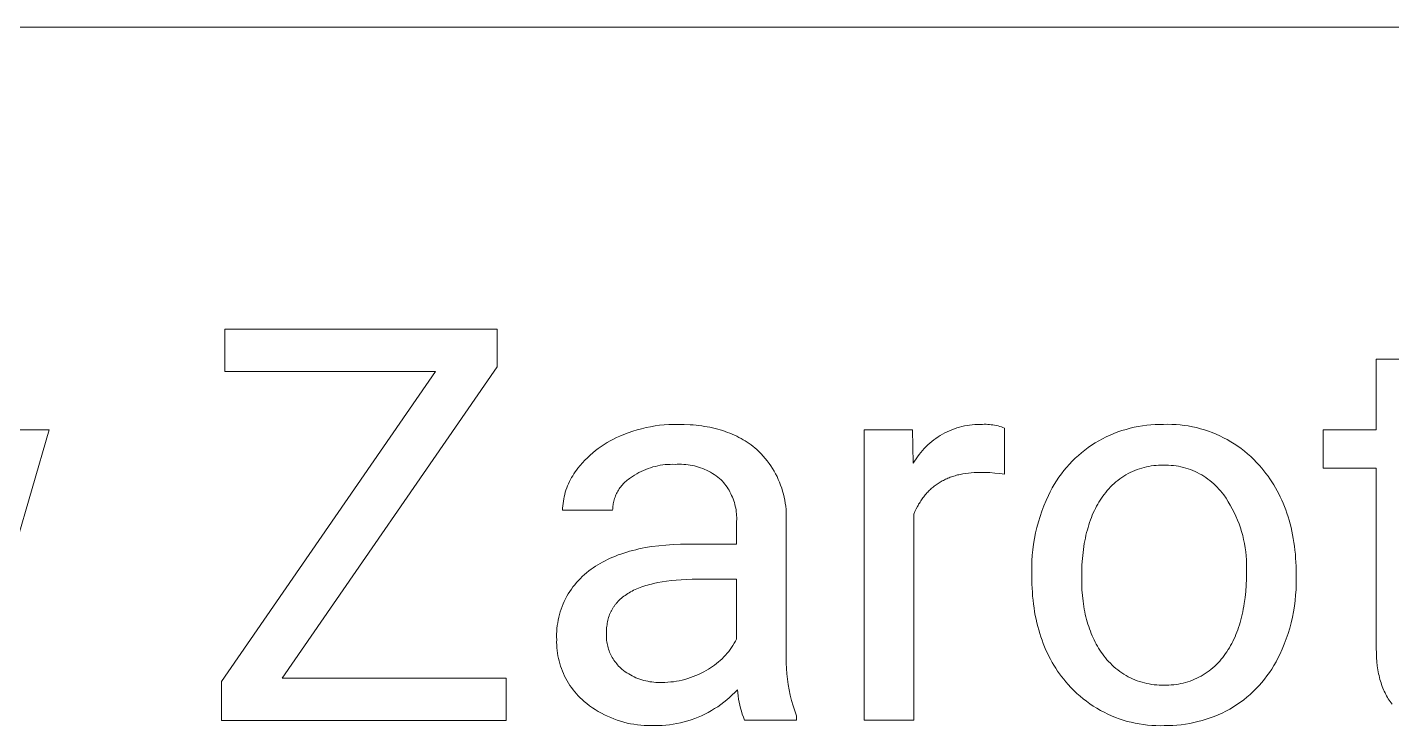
# Model space of a CAD drawing. Header units: millimetres. Extents: x 0 to 5466, y 0 to 3819.
# Drawn here: x 4285.1 to 4465.8, y 518.5 to 611 of the extents above; entities that cross this region are included whole.
import ezdxf

# ---------------------------------------------------------------- set-up
doc = ezdxf.new("R2010")
doc.units = ezdxf.units.MM
doc.header["$MEASUREMENT"] = 0
doc.layers.add('Domyślny', color=7, linetype='Continuous', true_color=0x000000)

msp = doc.modelspace()

# ---------------------------------------------------------------- linework, layer by layer
at = {"layer": 'Domyślny', "color": 18, "lineweight": 15, "true_color": 0x000000}
for p, q in [((5460.42, 610.99), (3400.11, 610.99)), ((4311.3, 565.43), (4311.3, 571.01)), ((4311.3, 571.01), (4347.37, 571.01)), ((4347.37, 571.01), (4347.37, 566.05)), ((4310.84, 524.39), (4339.2, 565.43)), ((4339.2, 565.43), (4311.3, 565.43)), ((4347.37, 566.05), (4318.9, 524.84)), ((4463.73, 557.72), (4463.73, 567.04)), ((4463.73, 567.04), (4470.3, 567.04)), ((4367.65, 558.12), (4368.26, 558.23)), ((4368.26, 558.23), (4368.86, 558.31)), ((4368.86, 558.31), (4369.47, 558.37)), ((4369.47, 558.37), (4370.08, 558.41)), ((4370.08, 558.41), (4370.69, 558.43)), ((4370.69, 558.43), (4371.3, 558.43)), ((4371.3, 558.43), (4372.11, 558.42)), ((4372.11, 558.42), (4372.91, 558.38)), ((4372.91, 558.38), (4373.3, 558.35)), ((4373.3, 558.35), (4373.68, 558.32)), ((4373.68, 558.32), (4374.06, 558.27)), ((4374.06, 558.27), (4374.44, 558.22)), ((4374.44, 558.22), (4374.8, 558.17)), ((4374.8, 558.17), (4375.16, 558.11)), ((4408.87, 558.14), (4409.21, 558.22)), ((4409.21, 558.22), (4409.55, 558.28)), ((4409.55, 558.28), (4409.89, 558.33)), ((4409.89, 558.33), (4410.23, 558.38)), ((4410.23, 558.38), (4410.58, 558.41)), ((4410.58, 558.41), (4410.92, 558.43)), ((4410.92, 558.43), (4411.27, 558.43)), ((4411.27, 558.43), (4411.61, 558.43)), ((4411.61, 558.43), (4411.84, 558.44)), ((4411.84, 558.44), (4412.07, 558.44)), ((4412.07, 558.44), (4412.3, 558.43)), ((4412.3, 558.43), (4412.53, 558.41)), ((4412.53, 558.41), (4412.76, 558.39)), ((4412.76, 558.39), (4412.98, 558.36)), ((4412.98, 558.36), (4413.21, 558.32)), ((4413.21, 558.32), (4413.43, 558.28)), ((4413.43, 558.28), (4413.66, 558.22)), ((4413.66, 558.22), (4413.88, 558.16)), ((4413.88, 558.16), (4414.1, 558.1)), ((4431.68, 558.05), (4432.23, 558.16)), ((4432.23, 558.16), (4432.78, 558.25)), ((4432.78, 558.25), (4433.34, 558.32)), ((4433.34, 558.32), (4433.9, 558.38)), ((4433.9, 558.38), (4434.46, 558.41)), ((4434.46, 558.41), (4435.01, 558.43)), ((4435.01, 558.43), (4435.57, 558.43)), ((4435.57, 558.43), (4436.12, 558.44)), ((4436.12, 558.44), (4436.67, 558.43)), ((4436.67, 558.43), (4437.22, 558.41)), ((4437.22, 558.41), (4437.77, 558.36)), ((4437.77, 558.36), (4438.31, 558.3)), ((4438.31, 558.3), (4438.85, 558.22)), ((4438.85, 558.22), (4439.39, 558.11)), ((4288.06, 557.72), (4276.84, 519.26)), ((4281.47, 557.72), (4288.06, 557.72)), ((4362.32, 556.25), (4362.73, 556.47)), ((4362.73, 556.47), (4363.15, 556.68)), ((4363.15, 556.68), (4363.58, 556.87)), ((4363.58, 556.87), (4364.14, 557.11)), ((4364.14, 557.11), (4364.71, 557.32)), ((4364.71, 557.32), (4365.29, 557.52)), ((4365.29, 557.52), (4365.87, 557.7)), ((4365.87, 557.7), (4366.46, 557.86)), ((4366.46, 557.86), (4367.06, 558)), ((4367.06, 558), (4367.65, 558.12)), ((4375.16, 558.11), (4375.52, 558.04)), ((4375.52, 558.04), (4375.87, 557.96)), ((4375.87, 557.96), (4376.22, 557.88)), ((4376.22, 557.88), (4376.56, 557.79)), ((4376.56, 557.79), (4376.89, 557.7)), ((4376.89, 557.7), (4377.22, 557.6)), ((4377.22, 557.6), (4377.54, 557.49)), ((4377.54, 557.49), (4377.86, 557.37)), ((4377.86, 557.37), (4378.17, 557.25)), ((4378.17, 557.25), (4378.48, 557.13)), ((4378.48, 557.13), (4378.78, 556.99)), ((4378.78, 556.99), (4379.07, 556.85)), ((4379.07, 556.85), (4379.36, 556.71)), ((4379.36, 556.71), (4379.64, 556.55)), ((4379.64, 556.55), (4379.92, 556.39)), ((4379.92, 556.39), (4380.19, 556.23)), ((4395.94, 519.26), (4395.94, 557.72)), ((4395.94, 557.72), (4402.33, 557.72)), ((4402.33, 557.72), (4402.44, 553.28)), ((4404.89, 556.16), (4405.16, 556.37)), ((4405.16, 556.37), (4405.44, 556.57)), ((4405.44, 556.57), (4405.72, 556.77)), ((4405.72, 556.77), (4406.01, 556.95)), ((4406.01, 556.95), (4406.31, 557.13)), ((4406.31, 557.13), (4406.62, 557.29)), ((4406.62, 557.29), (4406.93, 557.44)), ((4406.93, 557.44), (4407.24, 557.59)), ((4407.24, 557.59), (4407.56, 557.72)), ((4407.56, 557.72), (4407.88, 557.84)), ((4407.88, 557.84), (4408.21, 557.95)), ((4408.21, 557.95), (4408.54, 558.05)), ((4408.54, 558.05), (4408.87, 558.14)), ((4414.1, 558.1), (4414.31, 558.02)), ((4414.31, 558.02), (4414.53, 557.94)), ((4414.53, 557.94), (4414.53, 551.82)), ((4426.99, 556.26), (4427.49, 556.52)), ((4427.49, 556.52), (4427.99, 556.78)), ((4427.99, 556.78), (4428.49, 557.01)), ((4428.49, 557.01), (4429.01, 557.23)), ((4429.01, 557.23), (4429.53, 557.43)), ((4429.53, 557.43), (4430.06, 557.61)), ((4430.06, 557.61), (4430.6, 557.77)), ((4430.6, 557.77), (4431.14, 557.92)), ((4431.14, 557.92), (4431.68, 558.05)), ((4439.39, 558.11), (4439.93, 558)), ((4439.93, 558), (4440.46, 557.86)), ((4440.46, 557.86), (4440.99, 557.7)), ((4440.99, 557.7), (4441.51, 557.53)), ((4441.51, 557.53), (4442.02, 557.34)), ((4442.02, 557.34), (4442.53, 557.13)), ((4442.53, 557.13), (4443.03, 556.91)), ((4443.03, 556.91), (4443.52, 556.67)), ((4443.52, 556.67), (4444, 556.41)), ((4444, 556.41), (4444.48, 556.13)), ((4456.72, 552.64), (4456.72, 557.72)), ((4456.72, 557.72), (4463.73, 557.72)), ((4359.65, 554.34), (4360, 554.65)), ((4360, 554.65), (4360.37, 554.95)), ((4360.37, 554.95), (4360.74, 555.23)), ((4360.74, 555.23), (4361.12, 555.51)), ((4361.12, 555.51), (4361.51, 555.77)), ((4361.51, 555.77), (4361.91, 556.01)), ((4361.91, 556.01), (4362.32, 556.25)), ((4380.19, 556.23), (4380.46, 556.06)), ((4380.46, 556.06), (4380.72, 555.88)), ((4380.72, 555.88), (4380.98, 555.7)), ((4380.98, 555.7), (4381.22, 555.5)), ((4381.22, 555.5), (4381.47, 555.31)), ((4381.47, 555.31), (4381.71, 555.1)), ((4381.71, 555.1), (4382.01, 554.82)), ((4382.01, 554.82), (4382.29, 554.53)), ((4403.2, 554.43), (4403.42, 554.7)), ((4403.42, 554.7), (4403.64, 554.96)), ((4403.64, 554.96), (4403.87, 555.22)), ((4403.87, 555.22), (4404.12, 555.47)), ((4404.12, 555.47), (4404.36, 555.71)), ((4404.36, 555.71), (4404.62, 555.94)), ((4404.62, 555.94), (4404.89, 556.16)), ((4424.29, 554.31), (4424.71, 554.67)), ((4424.71, 554.67), (4425.15, 555.02)), ((4425.15, 555.02), (4425.59, 555.35)), ((4425.59, 555.35), (4426.05, 555.67)), ((4426.05, 555.67), (4426.51, 555.97)), ((4426.51, 555.97), (4426.99, 556.26)), ((4444.48, 556.13), (4444.94, 555.84)), ((4444.94, 555.84), (4445.4, 555.54)), ((4445.4, 555.54), (4445.84, 555.22)), ((4445.84, 555.22), (4446.28, 554.88)), ((4446.28, 554.88), (4446.7, 554.53)), ((4358.05, 552.63), (4358.34, 552.99)), ((4358.34, 552.99), (4358.65, 553.34)), ((4358.65, 553.34), (4358.97, 553.69)), ((4358.97, 553.69), (4359.31, 554.02)), ((4359.31, 554.02), (4359.65, 554.34)), ((4367.97, 552.79), (4367.65, 552.69)), ((4368.29, 552.87), (4367.97, 552.79)), ((4368.61, 552.94), (4368.29, 552.87)), ((4368.94, 553.01), (4368.61, 552.94)), ((4369.26, 553.06), (4368.94, 553.01)), ((4369.59, 553.1), (4369.26, 553.06)), ((4369.92, 553.12), (4369.59, 553.1)), ((4370.25, 553.14), (4369.92, 553.12)), ((4370.58, 553.15), (4370.25, 553.14)), ((4370.91, 553.14), (4370.58, 553.15)), ((4371.2, 553.15), (4370.91, 553.14)), ((4371.49, 553.16), (4371.2, 553.15)), ((4371.77, 553.15), (4371.49, 553.16)), ((4372.06, 553.14), (4371.77, 553.15)), ((4372.34, 553.11), (4372.06, 553.14)), ((4372.63, 553.08), (4372.34, 553.11)), ((4372.91, 553.04), (4372.63, 553.08)), ((4373.19, 552.98), (4372.91, 553.04)), ((4373.47, 552.92), (4373.19, 552.98)), ((4373.75, 552.85), (4373.47, 552.92)), ((4374.02, 552.77), (4373.75, 552.85)), ((4374.29, 552.68), (4374.02, 552.77)), ((4382.29, 554.53), (4382.57, 554.23)), ((4382.57, 554.23), (4382.84, 553.92)), ((4382.84, 553.92), (4383.1, 553.6)), ((4383.1, 553.6), (4383.34, 553.27)), ((4383.34, 553.27), (4383.58, 552.93)), ((4383.58, 552.93), (4383.8, 552.59)), ((4402.44, 553.28), (4402.62, 553.58)), ((4402.62, 553.58), (4402.8, 553.87)), ((4402.8, 553.87), (4403, 554.15)), ((4403, 554.15), (4403.2, 554.43)), ((4422.74, 552.73), (4423.11, 553.15)), ((4423.11, 553.15), (4423.49, 553.55)), ((4423.49, 553.55), (4423.88, 553.94)), ((4423.88, 553.94), (4424.29, 554.31)), ((4433.31, 552.81), (4432.99, 552.73)), ((4433.63, 552.87), (4433.31, 552.81)), ((4433.95, 552.93), (4433.63, 552.87)), ((4434.27, 552.97), (4433.95, 552.93)), ((4434.6, 553), (4434.27, 552.97)), ((4434.92, 553.02), (4434.6, 553)), ((4435.25, 553.03), (4434.92, 553.02)), ((4435.57, 553.03), (4435.25, 553.03)), ((4435.9, 553.03), (4435.57, 553.03)), ((4436.23, 553.02), (4435.9, 553.03)), ((4436.56, 553), (4436.23, 553.02)), ((4436.89, 552.97), (4436.56, 553)), ((4437.22, 552.93), (4436.89, 552.97)), ((4437.54, 552.88), (4437.22, 552.93)), ((4437.87, 552.81), (4437.54, 552.88)), ((4438.19, 552.74), (4437.87, 552.81)), ((4438.51, 552.65), (4438.19, 552.74)), ((4446.7, 554.53), (4447.11, 554.16)), ((4447.11, 554.16), (4447.51, 553.79)), ((4447.51, 553.79), (4447.89, 553.39)), ((4447.89, 553.39), (4448.26, 552.99)), ((4448.26, 552.99), (4448.56, 552.65)), ((4356.91, 550.85), (4357.05, 551.12)), ((4357.05, 551.12), (4357.19, 551.38)), ((4357.19, 551.38), (4357.35, 551.64)), ((4357.35, 551.64), (4357.51, 551.9)), ((4357.51, 551.9), (4357.68, 552.15)), ((4357.68, 552.15), (4357.86, 552.39)), ((4357.86, 552.39), (4358.05, 552.63)), ((4364.44, 550.93), (4364.31, 550.81)), ((4364.57, 551.04), (4364.44, 550.93)), ((4364.71, 551.15), (4364.57, 551.04)), ((4364.85, 551.26), (4364.71, 551.15)), ((4365, 551.35), (4364.85, 551.26)), ((4365.27, 551.54), (4365, 551.35)), ((4365.55, 551.72), (4365.27, 551.54)), ((4365.83, 551.89), (4365.55, 551.72)), ((4366.12, 552.05), (4365.83, 551.89)), ((4366.42, 552.2), (4366.12, 552.05)), ((4366.72, 552.34), (4366.42, 552.2)), ((4367.03, 552.47), (4366.72, 552.34)), ((4367.34, 552.58), (4367.03, 552.47)), ((4367.65, 552.69), (4367.34, 552.58)), ((4374.56, 552.58), (4374.29, 552.68)), ((4374.82, 552.47), (4374.56, 552.58)), ((4375.08, 552.35), (4374.82, 552.47)), ((4375.34, 552.22), (4375.08, 552.35)), ((4375.59, 552.09), (4375.34, 552.22)), ((4375.84, 551.94), (4375.59, 552.09)), ((4376.08, 551.79), (4375.84, 551.94)), ((4376.32, 551.63), (4376.08, 551.79)), ((4376.55, 551.46), (4376.32, 551.63)), ((4376.77, 551.28), (4376.55, 551.46)), ((4376.99, 551.1), (4376.77, 551.28)), ((4377.16, 550.92), (4376.99, 551.1)), ((4383.8, 552.59), (4384.01, 552.24)), ((4384.01, 552.24), (4384.21, 551.88)), ((4384.21, 551.88), (4384.4, 551.51)), ((4384.4, 551.51), (4384.57, 551.14)), ((4384.57, 551.14), (4384.74, 550.76)), ((4406.28, 550.95), (4406.13, 550.87)), ((4406.42, 551.02), (4406.28, 550.95)), ((4406.57, 551.1), (4406.42, 551.02)), ((4406.72, 551.17), (4406.57, 551.1)), ((4406.87, 551.24), (4406.72, 551.17)), ((4407.02, 551.3), (4406.87, 551.24)), ((4407.17, 551.37), (4407.02, 551.3)), ((4407.33, 551.43), (4407.17, 551.37)), ((4407.49, 551.48), (4407.33, 551.43)), ((4407.65, 551.54), (4407.49, 551.48)), ((4407.81, 551.59), (4407.65, 551.54)), ((4407.98, 551.64), (4407.81, 551.59)), ((4408.14, 551.69), (4407.98, 551.64)), ((4408.31, 551.73), (4408.14, 551.69)), ((4408.48, 551.77), (4408.31, 551.73)), ((4408.65, 551.81), (4408.48, 551.77)), ((4409.01, 551.88), (4408.65, 551.81)), ((4409.37, 551.94), (4409.01, 551.88)), ((4409.73, 551.99), (4409.37, 551.94)), ((4410.11, 552.03), (4409.73, 551.99)), ((4410.49, 552.06), (4410.11, 552.03)), ((4410.89, 552.07), (4410.49, 552.06)), ((4411.29, 552.08), (4410.89, 552.07)), ((4411.94, 552.07), (4411.29, 552.08)), ((4412.59, 552.04), (4411.94, 552.07)), ((4413.24, 551.99), (4412.59, 552.04)), ((4413.88, 551.92), (4413.24, 551.99)), ((4414.53, 551.82), (4413.88, 551.92)), ((4421.11, 550.49), (4421.41, 550.96)), ((4421.41, 550.96), (4421.72, 551.42)), ((4421.72, 551.42), (4422.04, 551.87)), ((4422.04, 551.87), (4422.38, 552.31)), ((4422.38, 552.31), (4422.74, 552.73)), ((4429.51, 551.02), (4429.26, 550.81)), ((4429.77, 551.21), (4429.51, 551.02)), ((4430.04, 551.4), (4429.77, 551.21)), ((4430.31, 551.58), (4430.04, 551.4)), ((4430.59, 551.75), (4430.31, 551.58)), ((4430.88, 551.91), (4430.59, 551.75)), ((4431.17, 552.06), (4430.88, 551.91)), ((4431.46, 552.2), (4431.17, 552.06)), ((4431.76, 552.32), (4431.46, 552.2)), ((4432.06, 552.44), (4431.76, 552.32)), ((4432.37, 552.55), (4432.06, 552.44)), ((4432.68, 552.65), (4432.37, 552.55)), ((4432.99, 552.73), (4432.68, 552.65)), ((4438.82, 552.55), (4438.51, 552.65)), ((4439.13, 552.44), (4438.82, 552.55)), ((4439.44, 552.32), (4439.13, 552.44)), ((4439.74, 552.19), (4439.44, 552.32)), ((4440.04, 552.05), (4439.74, 552.19)), ((4440.33, 551.9), (4440.04, 552.05)), ((4440.62, 551.74), (4440.33, 551.9)), ((4440.9, 551.57), (4440.62, 551.74)), ((4441.18, 551.39), (4440.9, 551.57)), ((4441.45, 551.19), (4441.18, 551.39)), ((4441.71, 551), (4441.45, 551.19)), ((4441.97, 550.79), (4441.71, 551)), ((4448.56, 552.65), (4448.85, 552.3)), ((4448.85, 552.3), (4449.13, 551.94)), ((4449.13, 551.94), (4449.4, 551.57)), ((4449.4, 551.57), (4449.66, 551.2)), ((4449.66, 551.2), (4449.91, 550.83)), ((4463.73, 552.64), (4456.72, 552.64)), ((4463.73, 528.78), (4463.73, 552.64)), ((4356.22, 548.86), (4356.29, 549.15)), ((4356.29, 549.15), (4356.37, 549.44)), ((4356.37, 549.44), (4356.46, 549.73)), ((4356.46, 549.73), (4356.56, 550.02)), ((4356.56, 550.02), (4356.67, 550.3)), ((4356.67, 550.3), (4356.79, 550.58)), ((4356.79, 550.58), (4356.91, 550.85)), ((4363.16, 549.27), (4363.08, 549.11)), ((4363.24, 549.43), (4363.16, 549.27)), ((4363.32, 549.58), (4363.24, 549.43)), ((4363.41, 549.73), (4363.32, 549.58)), ((4363.51, 549.88), (4363.41, 549.73)), ((4363.61, 550.02), (4363.51, 549.88)), ((4363.71, 550.17), (4363.61, 550.02)), ((4363.82, 550.3), (4363.71, 550.17)), ((4363.94, 550.44), (4363.82, 550.3)), ((4364.05, 550.57), (4363.94, 550.44)), ((4364.18, 550.69), (4364.05, 550.57)), ((4364.31, 550.81), (4364.18, 550.69)), ((4377.33, 550.73), (4377.16, 550.92)), ((4377.49, 550.53), (4377.33, 550.73)), ((4377.64, 550.33), (4377.49, 550.53)), ((4377.78, 550.12), (4377.64, 550.33)), ((4377.92, 549.91), (4377.78, 550.12)), ((4378.05, 549.7), (4377.92, 549.91)), ((4378.17, 549.48), (4378.05, 549.7)), ((4378.29, 549.25), (4378.17, 549.48)), ((4378.39, 549.03), (4378.29, 549.25)), ((4384.74, 550.76), (4384.88, 550.38)), ((4384.88, 550.38), (4385.02, 549.99)), ((4385.02, 549.99), (4385.14, 549.6)), ((4385.14, 549.6), (4385.25, 549.2)), ((4385.25, 549.2), (4385.34, 548.8)), ((4404.14, 549.23), (4404.03, 549.1)), ((4404.25, 549.35), (4404.14, 549.23)), ((4404.36, 549.47), (4404.25, 549.35)), ((4404.47, 549.59), (4404.36, 549.47)), ((4404.59, 549.7), (4404.47, 549.59)), ((4404.7, 549.81), (4404.59, 549.7)), ((4404.82, 549.92), (4404.7, 549.81)), ((4404.95, 550.03), (4404.82, 549.92)), ((4405.07, 550.13), (4404.95, 550.03)), ((4405.2, 550.23), (4405.07, 550.13)), ((4405.32, 550.33), (4405.2, 550.23)), ((4405.45, 550.43), (4405.32, 550.33)), ((4405.59, 550.52), (4405.45, 550.43)), ((4405.72, 550.61), (4405.59, 550.52)), ((4405.86, 550.7), (4405.72, 550.61)), ((4405.99, 550.78), (4405.86, 550.7)), ((4406.13, 550.87), (4405.99, 550.78)), ((4420.32, 549.02), (4420.57, 549.52)), ((4420.57, 549.52), (4420.83, 550.01)), ((4420.83, 550.01), (4421.11, 550.49)), ((4427.71, 549.15), (4427.53, 548.91)), ((4427.91, 549.41), (4427.71, 549.15)), ((4428.11, 549.66), (4427.91, 549.41)), ((4428.33, 549.91), (4428.11, 549.66)), ((4428.55, 550.15), (4428.33, 549.91)), ((4428.78, 550.38), (4428.55, 550.15)), ((4429.02, 550.6), (4428.78, 550.38)), ((4429.26, 550.81), (4429.02, 550.6)), ((4442.21, 550.57), (4441.97, 550.79)), ((4442.45, 550.34), (4442.21, 550.57)), ((4442.69, 550.11), (4442.45, 550.34)), ((4442.91, 549.87), (4442.69, 550.11)), ((4443.12, 549.62), (4442.91, 549.87)), ((4443.33, 549.36), (4443.12, 549.62)), ((4443.53, 549.09), (4443.33, 549.36)), ((4449.91, 550.83), (4450.16, 550.44)), ((4450.16, 550.44), (4450.39, 550.05)), ((4450.39, 550.05), (4450.61, 549.65)), ((4450.61, 549.65), (4450.83, 549.24)), ((4450.83, 549.24), (4451.03, 548.83)), ((4356.01, 547.06), (4356.02, 547.36)), ((4356.02, 547.36), (4356.04, 547.66)), ((4356.04, 547.66), (4356.07, 547.96)), ((4356.07, 547.96), (4356.11, 548.26)), ((4356.11, 548.26), (4356.16, 548.56)), ((4356.16, 548.56), (4356.22, 548.86)), ((4362.65, 547.41), (4362.64, 547.24)), ((4362.67, 547.59), (4362.65, 547.41)), ((4362.69, 547.76), (4362.67, 547.59)), ((4362.72, 547.93), (4362.69, 547.76)), ((4362.75, 548.11), (4362.72, 547.93)), ((4362.79, 548.28), (4362.75, 548.11)), ((4362.84, 548.45), (4362.79, 548.28)), ((4362.89, 548.62), (4362.84, 548.45)), ((4362.95, 548.78), (4362.89, 548.62)), ((4363.01, 548.95), (4362.95, 548.78)), ((4363.08, 549.11), (4363.01, 548.95)), ((4378.49, 548.8), (4378.39, 549.03)), ((4378.59, 548.56), (4378.49, 548.8)), ((4378.67, 548.33), (4378.59, 548.56)), ((4378.75, 548.09), (4378.67, 548.33)), ((4378.81, 547.84), (4378.75, 548.09)), ((4378.87, 547.6), (4378.81, 547.84)), ((4378.93, 547.35), (4378.87, 547.6)), ((4378.97, 547.11), (4378.93, 547.35)), ((4385.34, 548.8), (4385.43, 548.4)), ((4385.43, 548.4), (4385.49, 548)), ((4385.49, 548), (4385.55, 547.59)), ((4385.55, 547.59), (4385.59, 547.18)), ((4402.98, 547.55), (4402.82, 547.23)), ((4403.07, 547.7), (4402.98, 547.55)), ((4403.15, 547.86), (4403.07, 547.7)), ((4403.24, 548), (4403.15, 547.86)), ((4403.33, 548.15), (4403.24, 548)), ((4403.43, 548.3), (4403.33, 548.15)), ((4403.52, 548.44), (4403.43, 548.3)), ((4403.62, 548.58), (4403.52, 548.44)), ((4403.72, 548.71), (4403.62, 548.58)), ((4403.82, 548.84), (4403.72, 548.71)), ((4403.92, 548.98), (4403.82, 548.84)), ((4404.03, 549.1), (4403.92, 548.98)), ((4419.46, 546.94), (4419.72, 547.65)), ((4419.72, 547.65), (4420.01, 548.34)), ((4420.01, 548.34), (4420.32, 549.02)), ((4426.7, 547.59), (4426.55, 547.3)), ((4426.85, 547.86), (4426.7, 547.59)), ((4427.01, 548.13), (4426.85, 547.86)), ((4427.18, 548.4), (4427.01, 548.13)), ((4427.35, 548.65), (4427.18, 548.4)), ((4427.53, 548.91), (4427.35, 548.65)), ((4443.84, 548.65), (4443.53, 549.09)), ((4444.13, 548.19), (4443.84, 548.65)), ((4444.41, 547.72), (4444.13, 548.19)), ((4444.67, 547.24), (4444.41, 547.72)), ((4451.03, 548.83), (4451.23, 548.41)), ((4451.23, 548.41), (4451.41, 547.98)), ((4451.41, 547.98), (4451.59, 547.55)), ((4451.59, 547.55), (4451.76, 547.1)), ((4362.63, 547.06), (4356.01, 547.06)), ((4362.64, 547.24), (4362.63, 547.06)), ((4379, 546.86), (4378.97, 547.11)), ((4379.03, 546.61), (4379, 546.86)), ((4379.05, 546.36), (4379.03, 546.61)), ((4379.06, 546.11), (4379.05, 546.36)), ((4379.05, 545.6), (4379.06, 545.85)), ((4379.05, 542.58), (4379.05, 545.6)), ((4379.06, 545.85), (4379.06, 546.11)), ((4385.59, 547.18), (4385.61, 546.77)), ((4385.61, 546.77), (4385.62, 546.36)), ((4385.62, 546.36), (4385.62, 545.95)), ((4385.62, 545.95), (4385.62, 528.26)), ((4402.66, 546.9), (4402.51, 546.56)), ((4402.51, 546.56), (4402.51, 519.26)), ((4402.82, 547.23), (4402.66, 546.9)), ((4418.8, 544.79), (4419, 545.52)), ((4419, 545.52), (4419.22, 546.23)), ((4419.22, 546.23), (4419.46, 546.94)), ((4425.9, 545.79), (4425.78, 545.46)), ((4426.02, 546.1), (4425.9, 545.79)), ((4426.14, 546.41), (4426.02, 546.1)), ((4426.27, 546.72), (4426.14, 546.41)), ((4426.41, 547.01), (4426.27, 546.72)), ((4426.55, 547.3), (4426.41, 547.01)), ((4444.92, 546.76), (4444.67, 547.24)), ((4445.15, 546.27), (4444.92, 546.76)), ((4445.36, 545.77), (4445.15, 546.27)), ((4445.56, 545.26), (4445.36, 545.77)), ((4451.76, 547.1), (4451.91, 546.66)), ((4451.91, 546.66), (4452.06, 546.2)), ((4452.06, 546.2), (4452.2, 545.74)), ((4452.2, 545.74), (4452.33, 545.27)), ((4418.49, 543.33), (4418.63, 544.06)), ((4418.63, 544.06), (4418.8, 544.79)), ((4425.3, 543.75), (4425.22, 543.38)), ((4425.39, 544.1), (4425.3, 543.75)), ((4425.48, 544.45), (4425.39, 544.1)), ((4425.57, 544.8), (4425.48, 544.45)), ((4425.67, 545.13), (4425.57, 544.8)), ((4425.78, 545.46), (4425.67, 545.13)), ((4445.74, 544.74), (4445.56, 545.26)), ((4445.9, 544.23), (4445.74, 544.74)), ((4446.05, 543.7), (4445.9, 544.23)), ((4452.33, 545.27), (4452.45, 544.79)), ((4452.45, 544.79), (4452.56, 544.31)), ((4452.56, 544.31), (4452.66, 543.82)), ((4452.66, 543.82), (4452.75, 543.32)), ((4365.69, 541.84), (4366.11, 541.94)), ((4366.11, 541.94), (4366.53, 542.03)), ((4366.53, 542.03), (4366.95, 542.11)), ((4366.95, 542.11), (4367.83, 542.25)), ((4367.83, 542.25), (4368.74, 542.37)), ((4368.74, 542.37), (4369.67, 542.46)), ((4369.67, 542.46), (4370.63, 542.53)), ((4370.63, 542.53), (4371.62, 542.57)), ((4371.62, 542.57), (4372.64, 542.58)), ((4372.64, 542.58), (4379.05, 542.58)), ((4418.27, 541.84), (4418.36, 542.59)), ((4418.36, 542.59), (4418.49, 543.33)), ((4425.02, 542.26), (4424.91, 541.47)), ((4425.08, 542.64), (4425.02, 542.26)), ((4425.15, 543.01), (4425.08, 542.64)), ((4425.22, 543.38), (4425.15, 543.01)), ((4446.17, 543.17), (4446.05, 543.7)), ((4446.28, 542.64), (4446.17, 543.17)), ((4446.38, 542.1), (4446.28, 542.64)), ((4446.45, 541.56), (4446.38, 542.1)), ((4452.75, 543.32), (4452.83, 542.81)), ((4452.83, 542.81), (4452.9, 542.3)), ((4452.9, 542.3), (4452.97, 541.78)), ((4360.98, 540.03), (4361.3, 540.21)), ((4361.3, 540.21), (4361.63, 540.38)), ((4361.63, 540.38), (4361.96, 540.54)), ((4361.96, 540.54), (4362.3, 540.7)), ((4362.3, 540.7), (4362.65, 540.85)), ((4362.65, 540.85), (4363, 541)), ((4363, 541), (4363.37, 541.14)), ((4363.37, 541.14), (4363.74, 541.27)), ((4363.74, 541.27), (4364.11, 541.4)), ((4364.11, 541.4), (4364.5, 541.52)), ((4364.5, 541.52), (4364.89, 541.64)), ((4364.89, 541.64), (4365.29, 541.74)), ((4365.29, 541.74), (4365.69, 541.84)), ((4418.12, 539.6), (4418.14, 540.35)), ((4418.14, 540.35), (4418.19, 541.1)), ((4418.19, 541.1), (4418.27, 541.84)), ((4424.83, 540.66), (4424.77, 539.82)), ((4424.91, 541.47), (4424.83, 540.66)), ((4446.51, 541.02), (4446.45, 541.56)), ((4446.54, 540.48), (4446.51, 541.02)), ((4446.56, 539.94), (4446.54, 540.48)), ((4452.97, 541.78), (4453.02, 541.26)), ((4453.02, 541.26), (4453.06, 540.72)), ((4453.06, 540.72), (4453.09, 540.18)), ((4453.09, 540.18), (4453.12, 539.64)), ((4358.36, 538.05), (4358.62, 538.31)), ((4358.62, 538.31), (4358.9, 538.56)), ((4358.9, 538.56), (4359.18, 538.8)), ((4359.18, 538.8), (4359.48, 539.03)), ((4359.48, 539.03), (4359.78, 539.25)), ((4359.78, 539.25), (4360.07, 539.45)), ((4360.07, 539.45), (4360.36, 539.65)), ((4360.36, 539.65), (4360.67, 539.84)), ((4360.67, 539.84), (4360.98, 540.03)), ((4418.12, 538.85), (4418.12, 539.6)), ((4418.12, 538.39), (4418.12, 538.85)), ((4418.14, 537.28), (4418.12, 538.39)), ((4424.74, 538.96), (4424.73, 538.06)), ((4424.77, 539.82), (4424.74, 538.96)), ((4446.54, 537.98), (4446.55, 538.85)), ((4446.55, 538.85), (4446.57, 539.39)), ((4446.57, 539.39), (4446.56, 539.94)), ((4453.12, 539.64), (4453.14, 538.52)), ((4453.14, 538.52), (4453.14, 538.06)), ((4356.96, 536.31), (4357.17, 536.62)), ((4357.17, 536.62), (4357.38, 536.92)), ((4357.38, 536.92), (4357.61, 537.21)), ((4357.61, 537.21), (4357.85, 537.5)), ((4357.85, 537.5), (4358.1, 537.78)), ((4358.1, 537.78), (4358.36, 538.05)), ((4365.63, 536.57), (4365.42, 536.47)), ((4365.84, 536.66), (4365.63, 536.57)), ((4366.06, 536.75), (4365.84, 536.66)), ((4366.29, 536.84), (4366.06, 536.75)), ((4366.52, 536.93), (4366.29, 536.84)), ((4366.76, 537.01), (4366.52, 536.93)), ((4367.01, 537.08), (4366.76, 537.01)), ((4367.26, 537.16), (4367.01, 537.08)), ((4367.52, 537.23), (4367.26, 537.16)), ((4367.78, 537.3), (4367.52, 537.23)), ((4368.05, 537.36), (4367.78, 537.3)), ((4368.6, 537.48), (4368.05, 537.36)), ((4369.18, 537.58), (4368.6, 537.48)), ((4369.78, 537.67), (4369.18, 537.58)), ((4370.41, 537.75), (4369.78, 537.67)), ((4371.06, 537.81), (4370.41, 537.75)), ((4371.73, 537.86), (4371.06, 537.81)), ((4372.43, 537.9), (4371.73, 537.86)), ((4373.15, 537.92), (4372.43, 537.9)), ((4373.9, 537.92), (4373.15, 537.92)), ((4379.05, 537.92), (4373.9, 537.92)), ((4379.05, 530.02), (4379.05, 537.92)), ((4418.16, 536.74), (4418.14, 537.28)), ((4418.2, 536.2), (4418.16, 536.74)), ((4424.73, 538.06), (4424.74, 537.28)), ((4424.74, 537.28), (4424.77, 536.51)), ((4424.77, 536.51), (4424.83, 535.76)), ((4446.45, 536.31), (4446.5, 537.13)), ((4446.5, 537.13), (4446.54, 537.98)), ((4453.11, 536.58), (4453.06, 535.84)), ((4453.14, 537.32), (4453.11, 536.58)), ((4453.14, 538.06), (4453.14, 537.32)), ((4356.08, 534.66), (4356.24, 535)), ((4356.24, 535), (4356.4, 535.34)), ((4356.4, 535.34), (4356.57, 535.67)), ((4356.57, 535.67), (4356.76, 535.99)), ((4356.76, 535.99), (4356.96, 536.31)), ((4363.11, 534.72), (4363.05, 534.65)), ((4363.24, 534.87), (4363.11, 534.72)), ((4363.37, 535.01), (4363.24, 534.87)), ((4363.51, 535.15), (4363.37, 535.01)), ((4363.65, 535.29), (4363.51, 535.15)), ((4363.8, 535.42), (4363.65, 535.29)), ((4363.96, 535.55), (4363.8, 535.42)), ((4364.12, 535.68), (4363.96, 535.55)), ((4364.29, 535.8), (4364.12, 535.68)), ((4364.46, 535.92), (4364.29, 535.8)), ((4364.64, 536.04), (4364.46, 535.92)), ((4364.83, 536.15), (4364.64, 536.04)), ((4365.02, 536.26), (4364.83, 536.15)), ((4365.22, 536.37), (4365.02, 536.26)), ((4365.42, 536.47), (4365.22, 536.37)), ((4418.24, 535.67), (4418.2, 536.2)), ((4418.29, 535.15), (4418.24, 535.67)), ((4418.35, 534.64), (4418.29, 535.15)), ((4424.83, 535.76), (4424.91, 535.03)), ((4424.91, 535.03), (4424.96, 534.67)), ((4446.2, 534.36), (4446.26, 534.74)), ((4446.26, 534.74), (4446.37, 535.51)), ((4446.37, 535.51), (4446.45, 536.31)), ((4452.99, 535.1), (4452.89, 534.36)), ((4453.06, 535.84), (4452.99, 535.1)), ((4355.42, 532.53), (4355.5, 532.89)), ((4355.5, 532.89), (4355.6, 533.25)), ((4355.6, 533.25), (4355.7, 533.61)), ((4355.7, 533.61), (4355.82, 533.97)), ((4355.82, 533.97), (4355.94, 534.32)), ((4355.94, 534.32), (4356.08, 534.66)), ((4362.11, 532.88), (4362.05, 532.69)), ((4362.17, 533.07), (4362.11, 532.88)), ((4362.24, 533.25), (4362.17, 533.07)), ((4362.27, 533.34), (4362.24, 533.25)), ((4362.31, 533.42), (4362.27, 533.34)), ((4362.35, 533.51), (4362.31, 533.42)), ((4362.39, 533.6), (4362.35, 533.51)), ((4362.43, 533.69), (4362.39, 533.6)), ((4362.47, 533.77), (4362.43, 533.69)), ((4362.52, 533.85), (4362.47, 533.77)), ((4362.57, 533.94), (4362.52, 533.85)), ((4362.61, 534.02), (4362.57, 533.94)), ((4362.66, 534.1), (4362.61, 534.02)), ((4362.71, 534.18), (4362.66, 534.1)), ((4362.77, 534.26), (4362.71, 534.18)), ((4362.82, 534.34), (4362.77, 534.26)), ((4362.87, 534.42), (4362.82, 534.34)), ((4362.93, 534.5), (4362.87, 534.42)), ((4362.99, 534.57), (4362.93, 534.5)), ((4363.05, 534.65), (4362.99, 534.57)), ((4418.42, 534.13), (4418.35, 534.64)), ((4418.5, 533.62), (4418.42, 534.13)), ((4418.59, 533.13), (4418.5, 533.62)), ((4418.69, 532.64), (4418.59, 533.13)), ((4424.96, 534.67), (4425.02, 534.31)), ((4425.02, 534.31), (4425.08, 533.97)), ((4425.08, 533.97), (4425.14, 533.62)), ((4425.14, 533.62), (4425.21, 533.28)), ((4425.21, 533.28), (4425.29, 532.95)), ((4425.29, 532.95), (4425.37, 532.62)), ((4445.81, 532.56), (4445.9, 532.91)), ((4445.9, 532.91), (4445.98, 533.26)), ((4445.98, 533.26), (4446.06, 533.62)), ((4446.06, 533.62), (4446.13, 533.99)), ((4446.13, 533.99), (4446.2, 534.36)), ((4452.63, 532.9), (4452.46, 532.17)), ((4452.77, 533.63), (4452.63, 532.9)), ((4452.89, 534.36), (4452.77, 533.63)), ((4355.23, 531.05), (4355.26, 531.42)), ((4355.26, 531.42), (4355.3, 531.79)), ((4355.3, 531.79), (4355.36, 532.16)), ((4355.36, 532.16), (4355.42, 532.53)), ((4361.82, 531.06), (4361.81, 530.84)), ((4361.83, 531.28), (4361.82, 531.06)), ((4361.84, 531.49), (4361.83, 531.28)), ((4361.86, 531.7), (4361.84, 531.49)), ((4361.89, 531.9), (4361.86, 531.7)), ((4361.92, 532.11), (4361.89, 531.9)), ((4361.96, 532.31), (4361.92, 532.11)), ((4362, 532.5), (4361.96, 532.31)), ((4362.05, 532.69), (4362, 532.5)), ((4418.8, 532.16), (4418.69, 532.64)), ((4418.91, 531.69), (4418.8, 532.16)), ((4419.04, 531.22), (4418.91, 531.69)), ((4419.18, 530.76), (4419.04, 531.22)), ((4425.37, 532.62), (4425.46, 532.3)), ((4425.46, 532.3), (4425.56, 531.98)), ((4425.56, 531.98), (4425.66, 531.67)), ((4425.66, 531.67), (4425.77, 531.36)), ((4425.77, 531.36), (4425.88, 531.05)), ((4445.28, 530.92), (4445.4, 531.24)), ((4445.4, 531.24), (4445.51, 531.56)), ((4445.51, 531.56), (4445.62, 531.89)), ((4445.62, 531.89), (4445.72, 532.22)), ((4445.72, 532.22), (4445.81, 532.56)), ((4452.27, 531.46), (4452.05, 530.74)), ((4452.46, 532.17), (4452.27, 531.46)), ((4355.22, 530.68), (4355.23, 531.05)), ((4355.22, 530.31), (4355.22, 530.68)), ((4355.23, 529.93), (4355.22, 530.31)), ((4355.22, 529.58), (4355.23, 529.93)), ((4355.23, 529.22), (4355.22, 529.58)), ((4361.81, 530.84), (4361.81, 530.64)), ((4361.81, 530.64), (4361.81, 530.44)), ((4361.81, 530.44), (4361.81, 530.24)), ((4361.81, 530.24), (4361.82, 530.04)), ((4361.82, 530.04), (4361.84, 529.84)), ((4361.84, 529.84), (4361.87, 529.64)), ((4361.87, 529.64), (4361.9, 529.44)), ((4361.9, 529.44), (4361.94, 529.24)), ((4378.57, 529.17), (4378.74, 529.45)), ((4378.74, 529.45), (4378.9, 529.74)), ((4378.9, 529.74), (4379.05, 530.02)), ((4419.32, 530.31), (4419.18, 530.76)), ((4419.48, 529.86), (4419.32, 530.31)), ((4419.64, 529.42), (4419.48, 529.86)), ((4419.82, 528.99), (4419.64, 529.42)), ((4425.88, 531.05), (4426, 530.75)), ((4426, 530.75), (4426.12, 530.46)), ((4426.12, 530.46), (4426.25, 530.17)), ((4426.25, 530.17), (4426.39, 529.89)), ((4426.39, 529.89), (4426.53, 529.61)), ((4426.53, 529.61), (4426.67, 529.34)), ((4426.67, 529.34), (4426.83, 529.07)), ((4444.45, 529.15), (4444.6, 529.43)), ((4444.6, 529.43), (4444.75, 529.71)), ((4444.75, 529.71), (4444.89, 530.01)), ((4444.89, 530.01), (4445.03, 530.31)), ((4445.03, 530.31), (4445.16, 530.61)), ((4445.16, 530.61), (4445.28, 530.92)), ((4451.55, 529.35), (4451.26, 528.66)), ((4451.81, 530.04), (4451.55, 529.35)), ((4452.05, 530.74), (4451.81, 530.04)), ((4355.25, 528.87), (4355.23, 529.22)), ((4355.29, 528.51), (4355.25, 528.87)), ((4355.33, 528.16), (4355.29, 528.51)), ((4355.39, 527.81), (4355.33, 528.16)), ((4355.46, 527.46), (4355.39, 527.81)), ((4355.54, 527.12), (4355.46, 527.46)), ((4361.94, 529.24), (4361.99, 529.05)), ((4361.99, 529.05), (4362.04, 528.85)), ((4362.04, 528.85), (4362.1, 528.66)), ((4362.1, 528.66), (4362.17, 528.47)), ((4362.17, 528.47), (4362.24, 528.28)), ((4362.24, 528.28), (4362.32, 528.1)), ((4362.32, 528.1), (4362.4, 527.92)), ((4362.4, 527.92), (4362.5, 527.74)), ((4362.5, 527.74), (4362.59, 527.56)), ((4362.59, 527.56), (4362.7, 527.39)), ((4377.12, 527.41), (4377.36, 527.64)), ((4377.36, 527.64), (4377.58, 527.88)), ((4377.58, 527.88), (4377.79, 528.13)), ((4377.79, 528.13), (4378, 528.38)), ((4378, 528.38), (4378.2, 528.64)), ((4378.2, 528.64), (4378.39, 528.9)), ((4378.39, 528.9), (4378.57, 529.17)), ((4385.62, 528.26), (4385.6, 527.54)), ((4385.6, 527.54), (4385.61, 526.83)), ((4420, 528.56), (4419.82, 528.99)), ((4420.19, 528.15), (4420, 528.56)), ((4420.4, 527.73), (4420.19, 528.15)), ((4420.61, 527.33), (4420.4, 527.73)), ((4426.83, 529.07), (4426.98, 528.8)), ((4426.98, 528.8), (4427.15, 528.54)), ((4427.15, 528.54), (4427.32, 528.29)), ((4427.32, 528.29), (4427.49, 528.04)), ((4427.49, 528.04), (4427.68, 527.8)), ((4427.68, 527.8), (4427.88, 527.54)), ((4427.88, 527.54), (4428.08, 527.28)), ((4443.21, 527.33), (4443.41, 527.58)), ((4443.41, 527.58), (4443.6, 527.84)), ((4443.6, 527.84), (4443.78, 528.09)), ((4443.78, 528.09), (4443.96, 528.34)), ((4443.96, 528.34), (4444.13, 528.61)), ((4444.13, 528.61), (4444.29, 528.87)), ((4444.29, 528.87), (4444.45, 529.15)), ((4450.71, 527.48), (4450.46, 526.99)), ((4450.95, 527.98), (4450.71, 527.48)), ((4451.26, 528.66), (4450.95, 527.98)), ((4463.74, 528.18), (4463.73, 528.78)), ((4463.76, 527.59), (4463.74, 528.18)), ((4463.81, 527.02), (4463.76, 527.59)), ((4355.64, 526.77), (4355.54, 527.12)), ((4355.74, 526.43), (4355.64, 526.77)), ((4355.86, 526.1), (4355.74, 526.43)), ((4355.99, 525.76), (4355.86, 526.1)), ((4356.13, 525.44), (4355.99, 525.76)), ((4362.7, 527.39), (4362.81, 527.22)), ((4362.81, 527.22), (4362.92, 527.05)), ((4362.92, 527.05), (4363.04, 526.89)), ((4363.04, 526.89), (4363.17, 526.74)), ((4363.17, 526.74), (4363.3, 526.58)), ((4363.3, 526.58), (4363.43, 526.44)), ((4363.43, 526.44), (4363.57, 526.29)), ((4363.57, 526.29), (4363.72, 526.15)), ((4363.72, 526.15), (4363.87, 526.02)), ((4363.87, 526.02), (4364.08, 525.85)), ((4364.08, 525.85), (4364.3, 525.69)), ((4364.3, 525.69), (4364.53, 525.54)), ((4374.35, 525.5), (4374.69, 525.68)), ((4374.69, 525.68), (4375.03, 525.87)), ((4375.03, 525.87), (4375.31, 526.03)), ((4375.31, 526.03), (4375.59, 526.2)), ((4375.59, 526.2), (4375.86, 526.38)), ((4375.86, 526.38), (4376.13, 526.57)), ((4376.13, 526.57), (4376.39, 526.77)), ((4376.39, 526.77), (4376.64, 526.98)), ((4376.64, 526.98), (4376.89, 527.19)), ((4376.89, 527.19), (4377.12, 527.41)), ((4385.61, 526.83), (4385.64, 526.11)), ((4385.64, 526.11), (4385.7, 525.4)), ((4420.83, 526.93), (4420.61, 527.33)), ((4421.06, 526.54), (4420.83, 526.93)), ((4421.3, 526.16), (4421.06, 526.54)), ((4421.55, 525.78), (4421.3, 526.16)), ((4421.81, 525.41), (4421.55, 525.78)), ((4428.08, 527.28), (4428.3, 527.04)), ((4428.3, 527.04), (4428.53, 526.8)), ((4428.53, 526.8), (4428.76, 526.57)), ((4428.76, 526.57), (4429, 526.34)), ((4429, 526.34), (4429.25, 526.13)), ((4429.25, 526.13), (4429.51, 525.92)), ((4429.51, 525.92), (4429.77, 525.72)), ((4429.77, 525.72), (4430.04, 525.53)), ((4441.35, 525.61), (4441.6, 525.8)), ((4441.6, 525.8), (4441.85, 525.99)), ((4441.85, 525.99), (4442.1, 526.2)), ((4442.1, 526.2), (4442.34, 526.41)), ((4442.34, 526.41), (4442.57, 526.63)), ((4442.57, 526.63), (4442.79, 526.86)), ((4442.79, 526.86), (4443, 527.09)), ((4443, 527.09), (4443.21, 527.33)), ((4449.89, 526.04), (4449.59, 525.58)), ((4450.18, 526.51), (4449.89, 526.04)), ((4450.46, 526.99), (4450.18, 526.51)), ((4463.87, 526.47), (4463.81, 527.02)), ((4463.91, 526.2), (4463.87, 526.47)), ((4463.95, 525.94), (4463.91, 526.2)), ((4463.99, 525.68), (4463.95, 525.94)), ((4464.04, 525.42), (4463.99, 525.68)), ((4310.84, 519.25), (4310.84, 524.39)), ((4318.9, 524.84), (4348.52, 524.84)), ((4348.52, 524.84), (4348.52, 519.25)), ((4356.28, 525.12), (4356.13, 525.44)), ((4356.44, 524.8), (4356.28, 525.12)), ((4356.61, 524.49), (4356.44, 524.8)), ((4356.79, 524.18), (4356.61, 524.49)), ((4356.98, 523.88), (4356.79, 524.18)), ((4357.19, 523.59), (4356.98, 523.88)), ((4364.53, 525.54), (4364.76, 525.4)), ((4364.76, 525.4), (4364.99, 525.26)), ((4364.99, 525.26), (4365.23, 525.13)), ((4365.23, 525.13), (4365.48, 525.01)), ((4365.48, 525.01), (4365.72, 524.9)), ((4365.72, 524.9), (4365.98, 524.8)), ((4365.98, 524.8), (4366.23, 524.71)), ((4366.23, 524.71), (4366.49, 524.62)), ((4366.49, 524.62), (4366.75, 524.54)), ((4366.75, 524.54), (4367.01, 524.48)), ((4367.01, 524.48), (4367.28, 524.42)), ((4367.28, 524.42), (4367.54, 524.37)), ((4367.54, 524.37), (4367.81, 524.33)), ((4367.81, 524.33), (4368.08, 524.3)), ((4368.08, 524.3), (4368.35, 524.28)), ((4368.35, 524.28), (4368.62, 524.27)), ((4368.62, 524.27), (4368.9, 524.27)), ((4368.9, 524.27), (4369.17, 524.27)), ((4369.17, 524.27), (4369.55, 524.28)), ((4369.55, 524.28), (4369.94, 524.3)), ((4369.94, 524.3), (4370.32, 524.33)), ((4370.32, 524.33), (4370.7, 524.37)), ((4370.7, 524.37), (4371.08, 524.43)), ((4371.08, 524.43), (4371.46, 524.5)), ((4371.46, 524.5), (4371.83, 524.58)), ((4371.83, 524.58), (4372.21, 524.68)), ((4372.21, 524.68), (4372.57, 524.79)), ((4372.57, 524.79), (4372.94, 524.91)), ((4372.94, 524.91), (4373.3, 525.04)), ((4373.3, 525.04), (4373.66, 525.18)), ((4373.66, 525.18), (4374.01, 525.34)), ((4374.01, 525.34), (4374.35, 525.5)), ((4385.7, 525.4), (4385.77, 524.69)), ((4385.77, 524.69), (4385.88, 523.98)), ((4385.88, 523.98), (4386, 523.27)), ((4422.08, 525.05), (4421.81, 525.41)), ((4422.36, 524.69), (4422.08, 525.05)), ((4422.65, 524.34), (4422.36, 524.69)), ((4422.94, 524), (4422.65, 524.34)), ((4423.31, 523.59), (4422.94, 524)), ((4430.04, 525.53), (4430.32, 525.36)), ((4430.32, 525.36), (4430.6, 525.19)), ((4430.6, 525.19), (4430.89, 525.03)), ((4430.89, 525.03), (4431.18, 524.88)), ((4431.18, 524.88), (4431.48, 524.74)), ((4431.48, 524.74), (4431.79, 524.61)), ((4431.79, 524.61), (4432.09, 524.49)), ((4432.09, 524.49), (4432.4, 524.39)), ((4432.4, 524.39), (4432.72, 524.29)), ((4432.72, 524.29), (4433.04, 524.2)), ((4433.04, 524.2), (4433.36, 524.13)), ((4433.36, 524.13), (4433.68, 524.07)), ((4433.68, 524.07), (4434.01, 524.01)), ((4434.01, 524.01), (4434.33, 523.97)), ((4434.33, 523.97), (4434.66, 523.94)), ((4434.66, 523.94), (4434.99, 523.93)), ((4434.99, 523.93), (4435.32, 523.92)), ((4435.32, 523.92), (4435.65, 523.92)), ((4435.65, 523.92), (4435.97, 523.92)), ((4435.97, 523.92), (4436.28, 523.92)), ((4436.28, 523.92), (4436.6, 523.94)), ((4436.6, 523.94), (4436.92, 523.97)), ((4436.92, 523.97), (4437.23, 524.01)), ((4437.23, 524.01), (4437.55, 524.05)), ((4437.55, 524.05), (4437.86, 524.11)), ((4437.86, 524.11), (4438.17, 524.18)), ((4438.17, 524.18), (4438.48, 524.26)), ((4438.48, 524.26), (4438.79, 524.35)), ((4438.79, 524.35), (4439.09, 524.45)), ((4439.09, 524.45), (4439.39, 524.57)), ((4439.39, 524.57), (4439.68, 524.69)), ((4439.68, 524.69), (4439.97, 524.82)), ((4439.97, 524.82), (4440.26, 524.96)), ((4440.26, 524.96), (4440.54, 525.11)), ((4440.54, 525.11), (4440.81, 525.27)), ((4440.81, 525.27), (4441.08, 525.44)), ((4441.08, 525.44), (4441.35, 525.61)), ((4448.21, 523.85), (4447.83, 523.45)), ((4448.58, 524.27), (4448.21, 523.85)), ((4448.93, 524.69), (4448.58, 524.27)), ((4449.26, 525.13), (4448.93, 524.69)), ((4449.59, 525.58), (4449.26, 525.13)), ((4464.1, 525.17), (4464.04, 525.42)), ((4464.16, 524.92), (4464.1, 525.17)), ((4464.22, 524.68), (4464.16, 524.92)), ((4464.29, 524.44), (4464.22, 524.68)), ((4464.36, 524.21), (4464.29, 524.44)), ((4464.44, 523.98), (4464.36, 524.21)), ((4464.52, 523.75), (4464.44, 523.98)), ((4357.4, 523.31), (4357.19, 523.59)), ((4357.62, 523.03), (4357.4, 523.31)), ((4357.85, 522.76), (4357.62, 523.03)), ((4358.09, 522.5), (4357.85, 522.76)), ((4358.34, 522.24), (4358.09, 522.5)), ((4358.6, 522), (4358.34, 522.24)), ((4378.11, 522.27), (4377.74, 521.95)), ((4378.47, 522.61), (4378.11, 522.27)), ((4378.82, 522.95), (4378.47, 522.61)), ((4379.16, 523.31), (4378.82, 522.95)), ((4379.19, 522.89), (4379.16, 523.31)), ((4379.24, 522.48), (4379.19, 522.89)), ((4379.3, 522.07), (4379.24, 522.48)), ((4379.38, 521.66), (4379.3, 522.07)), ((4386, 523.27), (4386.15, 522.57)), ((4386.15, 522.57), (4386.33, 521.88)), ((4423.7, 523.2), (4423.31, 523.59)), ((4424.1, 522.82), (4423.7, 523.2)), ((4424.51, 522.45), (4424.1, 522.82)), ((4424.93, 522.1), (4424.51, 522.45)), ((4425.36, 521.77), (4424.93, 522.1)), ((4446.61, 522.32), (4446.18, 521.98)), ((4447.03, 522.69), (4446.61, 522.32)), ((4447.44, 523.06), (4447.03, 522.69)), ((4447.83, 523.45), (4447.44, 523.06)), ((4464.6, 523.53), (4464.52, 523.75)), ((4464.69, 523.31), (4464.6, 523.53)), ((4464.79, 523.1), (4464.69, 523.31)), ((4464.89, 522.89), (4464.79, 523.1)), ((4464.99, 522.69), (4464.89, 522.89)), ((4465.09, 522.49), (4464.99, 522.69)), ((4465.21, 522.29), (4465.09, 522.49)), ((4465.32, 522.1), (4465.21, 522.29)), ((4465.44, 521.91), (4465.32, 522.1)), ((4358.87, 521.76), (4358.6, 522)), ((4359.22, 521.47), (4358.87, 521.76)), ((4359.59, 521.19), (4359.22, 521.47)), ((4359.96, 520.93), (4359.59, 521.19)), ((4360.34, 520.67), (4359.96, 520.93)), ((4360.74, 520.43), (4360.34, 520.67)), ((4361.14, 520.21), (4360.74, 520.43)), ((4375.29, 520.3), (4374.86, 520.08)), ((4375.72, 520.54), (4375.29, 520.3)), ((4376.14, 520.8), (4375.72, 520.54)), ((4376.56, 521.06), (4376.14, 520.8)), ((4376.96, 521.35), (4376.56, 521.06)), ((4377.35, 521.64), (4376.96, 521.35)), ((4377.74, 521.95), (4377.35, 521.64)), ((4379.46, 521.25), (4379.38, 521.66)), ((4379.56, 520.85), (4379.46, 521.25)), ((4379.68, 520.45), (4379.56, 520.85)), ((4379.8, 520.05), (4379.68, 520.45)), ((4386.33, 521.88), (4386.52, 521.19)), ((4386.52, 521.19), (4386.74, 520.51)), ((4386.74, 520.51), (4386.99, 519.83)), ((4425.81, 521.45), (4425.36, 521.77)), ((4426.26, 521.14), (4425.81, 521.45)), ((4426.73, 520.85), (4426.26, 521.14)), ((4427.21, 520.57), (4426.73, 520.85)), ((4427.69, 520.32), (4427.21, 520.57)), ((4428.18, 520.07), (4427.69, 520.32)), ((4443.33, 520.22), (4442.81, 519.99)), ((4443.83, 520.48), (4443.33, 520.22)), ((4444.33, 520.74), (4443.83, 520.48)), ((4444.82, 521.03), (4444.33, 520.74)), ((4445.28, 521.33), (4444.82, 521.03)), ((4445.74, 521.65), (4445.28, 521.33)), ((4446.18, 521.98), (4445.74, 521.65)), ((4465.57, 521.73), (4465.44, 521.91)), ((4465.7, 521.55), (4465.57, 521.73)), ((4465.83, 521.38), (4465.7, 521.55)), ((4348.52, 519.25), (4310.84, 519.25)), ((4361.54, 520), (4361.14, 520.21)), ((4361.96, 519.8), (4361.54, 520)), ((4362.38, 519.61), (4361.96, 519.8)), ((4362.8, 519.44), (4362.38, 519.61)), ((4363.23, 519.28), (4362.8, 519.44)), ((4363.67, 519.14), (4363.23, 519.28)), ((4364.11, 519.02), (4363.67, 519.14)), ((4364.56, 518.9), (4364.11, 519.02)), ((4365.01, 518.81), (4364.56, 518.9)), ((4365.46, 518.73), (4365.01, 518.81)), ((4365.91, 518.66), (4365.46, 518.73)), ((4366.37, 518.61), (4365.91, 518.66)), ((4366.83, 518.57), (4366.37, 518.61)), ((4367.28, 518.55), (4366.83, 518.57)), ((4367.74, 518.55), (4367.28, 518.55)), ((4368.2, 518.56), (4367.74, 518.55)), ((4368.69, 518.56), (4368.2, 518.56)), ((4369.19, 518.58), (4368.69, 518.56)), ((4369.68, 518.62), (4369.19, 518.58)), ((4370.17, 518.67), (4369.68, 518.62)), ((4370.65, 518.74), (4370.17, 518.67)), ((4371.14, 518.82), (4370.65, 518.74)), ((4371.62, 518.92), (4371.14, 518.82)), ((4372.1, 519.04), (4371.62, 518.92)), ((4372.57, 519.17), (4372.1, 519.04)), ((4373.04, 519.32), (4372.57, 519.17)), ((4373.5, 519.49), (4373.04, 519.32)), ((4373.96, 519.67), (4373.5, 519.49)), ((4374.41, 519.87), (4373.96, 519.67)), ((4374.86, 520.08), (4374.41, 519.87)), ((4379.94, 519.66), (4379.8, 520.05)), ((4380.09, 519.27), (4379.94, 519.66)), ((4386.99, 519.27), (4380.09, 519.27)), ((4386.99, 519.83), (4386.99, 519.27)), ((4402.51, 519.26), (4395.94, 519.26)), ((4428.68, 519.85), (4428.18, 520.07)), ((4429.19, 519.64), (4428.68, 519.85)), ((4429.71, 519.45), (4429.19, 519.64)), ((4430.23, 519.28), (4429.71, 519.45)), ((4430.76, 519.12), (4430.23, 519.28)), ((4431.29, 518.99), (4430.76, 519.12)), ((4431.82, 518.87), (4431.29, 518.99)), ((4432.36, 518.77), (4431.82, 518.87)), ((4432.91, 518.69), (4432.36, 518.77)), ((4433.45, 518.62), (4432.91, 518.69)), ((4434, 518.58), (4433.45, 518.62)), ((4434.55, 518.55), (4434, 518.58)), ((4435.1, 518.54), (4434.55, 518.55)), ((4435.65, 518.55), (4435.1, 518.54)), ((4436.21, 518.55), (4435.65, 518.55)), ((4436.78, 518.57), (4436.21, 518.55)), ((4437.34, 518.61), (4436.78, 518.57)), ((4437.91, 518.67), (4437.34, 518.61)), ((4438.47, 518.74), (4437.91, 518.67)), ((4439.03, 518.83), (4438.47, 518.74)), ((4439.58, 518.95), (4439.03, 518.83)), ((4440.13, 519.08), (4439.58, 518.95)), ((4440.68, 519.22), (4440.13, 519.08)), ((4441.22, 519.39), (4440.68, 519.22)), ((4441.76, 519.57), (4441.22, 519.39)), ((4442.29, 519.77), (4441.76, 519.57)), ((4442.81, 519.99), (4442.29, 519.77))]:
    msp.add_line(p, q, dxfattribs=at)

doc.saveas('drawing.dxf')
